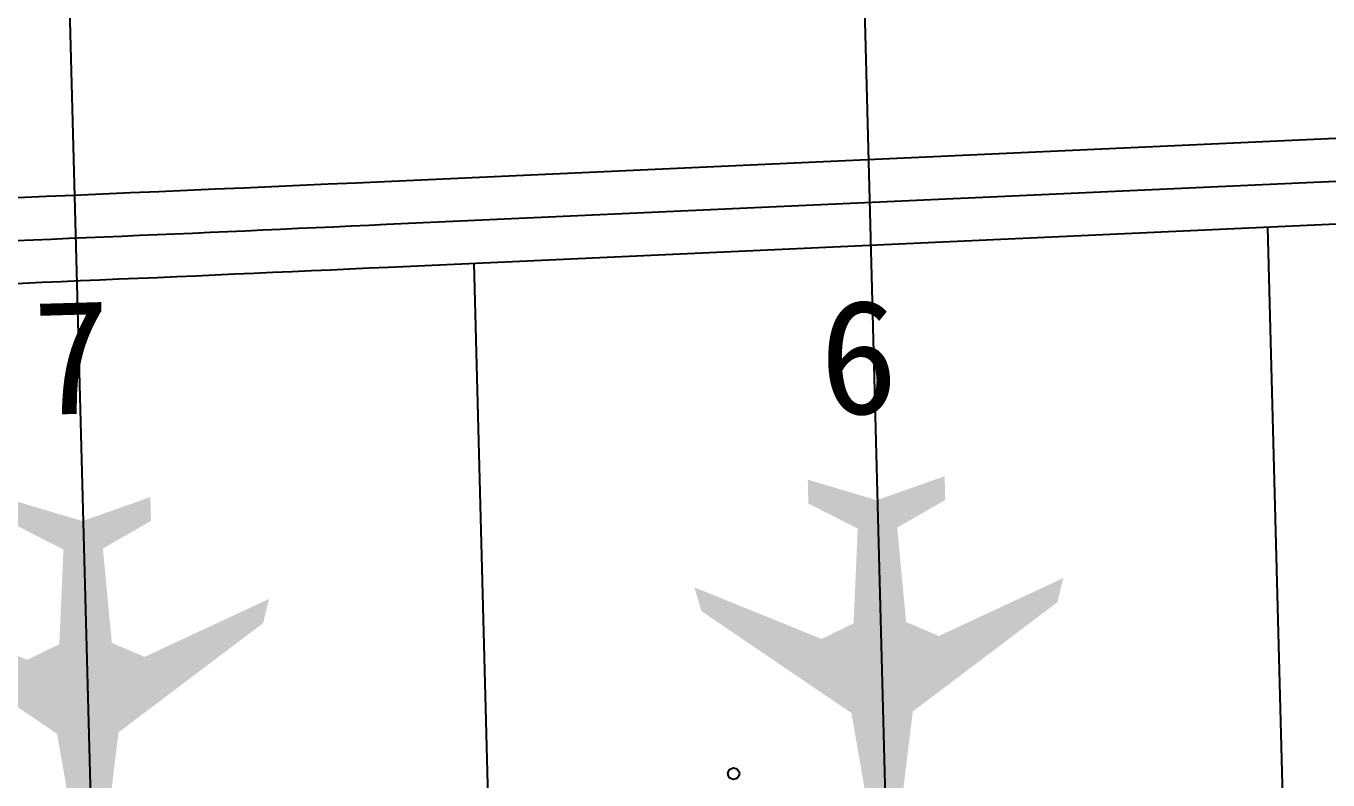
# Model space of a CAD drawing. Header units: millimetres. Extents: x 1358 to 1865, y 706 to 1003.
# Drawn here: x 1665.3 to 1693.11, y 824.61 to 840.71 of the extents above; entities that cross this region are included whole.
import ezdxf

# ---------------------------------------------------------------- set-up
doc = ezdxf.new("R2010")
doc.units = ezdxf.units.MM
doc.layers.add('建築', color=7, linetype='Continuous')
doc.styles.add('細明體', font='')
doc.styles.get('細明體').set_extended_font_data('細明體')

msp = doc.modelspace()

# ---------------------------------------------------------------- hatches: boundary and pattern name
at = {"layer": '建築', "ltscale": 1000}
for points in [[(1683.693, 822.823), (1683.45, 823.056), (1682.93, 826.043), (1679.727, 828.219), (1679.577, 828.727), (1682.292, 827.626), (1682.976, 827.959), (1683.064, 829.982), (1682.01, 830.519), (1681.998, 831.027), (1683.471, 830.589), (1684.92, 831.101), (1684.934, 830.593), (1683.907, 830.003), (1684.098, 827.987), (1684.798, 827.689), (1687.453, 828.926), (1687.33, 828.411), (1684.24, 826.076), (1683.872, 823.067)], [(1666.73, 822.377), (1666.487, 822.61), (1665.967, 825.597), (1662.764, 827.773), (1662.614, 828.281), (1665.329, 827.18), (1666.013, 827.513), (1666.102, 829.535), (1665.047, 830.073), (1665.035, 830.581), (1666.508, 830.143), (1667.957, 830.655), (1667.971, 830.147), (1666.944, 829.557), (1667.135, 827.541), (1667.835, 827.243), (1670.49, 828.48), (1670.367, 827.965), (1667.277, 825.63), (1666.909, 822.621)]]:
    msp.add_hatch(color=256, dxfattribs=at).paths.add_polyline_path(points)

# ---------------------------------------------------------------- linework, layer by layer
for p, q in [((1683.177, 842.273, -0.309), (1683.798, 818.666, -0.309)), ((1666.222, 841.518, -0.309), (1666.835, 818.219, -0.309)), ((1672.958, 837.396, -0.309), (1710.632, 839.113, -0.309)), ((1673, 836.481, -0.309), (1710.674, 838.198, -0.309)), ((1673.041, 835.567, -0.309), (1710.715, 837.283, -0.309)), ((1691.818, 836.422, -0.309), (1692.146, 823.965, -0.309)), ((1674.864, 835.65, -0.309), (1675.183, 823.518, -0.309))]:
    msp.add_line(p, q, dxfattribs=at)
msp.add_circle((1680.414, 824.749, 2.141), 0.122, dxfattribs=at)
for centre, radius, start, end in [((1568.266, 3150.298, -0.309), 2315.27, 272.114198, 272.591689), ((1597.858, 2463.116, -0.309), 1628.37, 271.795523, 272.644881), ((1583.516, 2800.202, -0.309), 1966.674, 271.841865, 272.609087)]:
    msp.add_arc(centre, radius, start, end, dxfattribs=at)

# ---------------------------------------------------------------- texts
at = {"layer": '建築', "ltscale": 1000, "style": '細明體'}
for s, p in [('7', (1665.487, 832.406, 0.605)), ('6', (1682.284, 832.406, 0.605))]:
    msp.add_text(s, height=2.442, rotation=1.6271, dxfattribs=at).set_placement(p)

doc.saveas('drawing.dxf')
